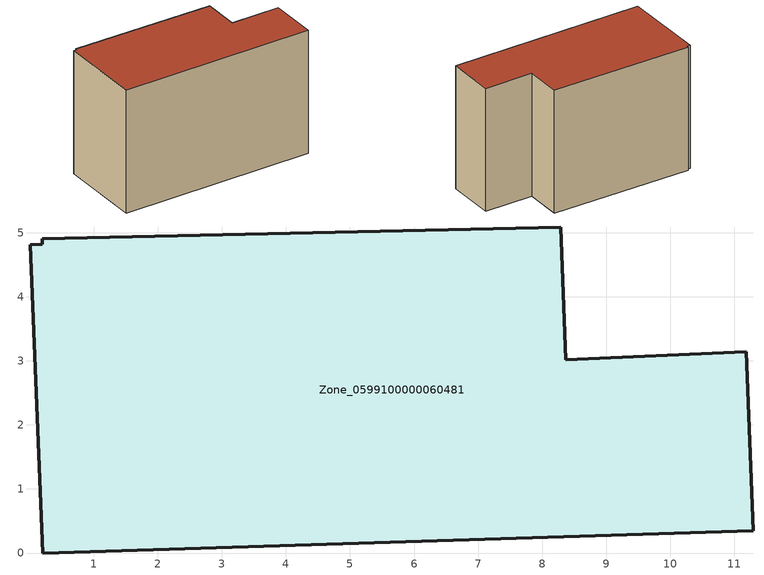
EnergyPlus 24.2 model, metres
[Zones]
Zone_0599100000060481
 floor ground (C_G): 11.3,0.35 0.2,0 0,4.81 0.2,4.82 0.2,4.91 8.29,5.09 8.37,3.02 11.19,3.14 z0
 wall outside (C_F): 8.37,3.02 8.29,5.09 0.2,4.91 0.2,4.82 0,4.81 0.2,0 11.3,0.35 11.19,3.14 8.37,3.02 z0:7.25
 roof outside (C_R): 0,4.81 0.2,0 11.3,0.35 11.19,3.14 8.37,3.02 8.29,5.09 0.2,4.91 0.2,4.82 z7.25
[BUILDING]
Pand.0599100000060481: North Axis=0; Terrain=City; Loads Convergence Tolerance Value=0.04; Temperature Convergence Tolerance Value=0.4; Solar Distribution=FullExterior; Maximum Number of Warmup Days=25; Minimum Number of Warmup Days=1
[Site:Location]
Rotterdam.The.Hague.AP_ZH_NLD Design_Conditions: Latitude=51.96; Longitude=4.45; Time Zone=1; Elevation=-4.5
[SITE:GROUNDTEMPERATURE:BUILDINGSURFACE]
18, 18, 18, 18, 18, 18, 18, 18, 18, 18, 18, 18
[MATERIAL] Thermal Absorptance=0.9; Solar Absorptance=0.7; Visible Absorptance=0.7
Name | Roughness | Thickness | Conductivity | Density | Specific Heat
G.TI.1946 | MediumSmooth | 0.15 | 1 | 540 | 1210
F.TI.1946 | Rough | 0.3 | 0.857143 | 1920 | 840
R.TI.1946 | MediumRough | 0.2 | 0.1 | 1500 | 1000
[CONSTRUCTION]
C_G: G.TI.1946
C_F: F.TI.1946
C_R: R.TI.1946
[ZONE]
Zone_0599100000060481: Type=1; Multiplier=1; Ceiling Height=Autocalculate; Volume=Autocalculate; Floor Area=autocalculate; Part of Total Floor Area=Yes
[ZONEINFILTRATION:DESIGNFLOWRATE]
Infil_Zone_0599100000060481: Zone or ZoneList or Space or SpaceList=Zone_0599100000060481; Schedule=AlwaysOn; Design Flow Rate Calculation Method=Flow/Area; Flow Rate per Floor Area=0.003; Constant Term Coefficient=1; Temperature Term Coefficient=0; Velocity Term Coefficient=0; Velocity Squared Term Coefficient=0
[HVACTEMPLATE:ZONE:IDEALLOADSAIRSYSTEM]
Zone_0599100000060481: Maximum Heating Supply Air Temperature=50; Minimum Cooling Supply Air Temperature=13; Maximum Heating Supply Air Humidity Ratio=0.0156; Minimum Cooling Supply Air Humidity Ratio=0.0077; Heating Limit=NoLimit; Cooling Limit=NoLimit; Dehumidification Control Type=ConstantSensibleHeatRatio; Cooling Sensible Heat Ratio=0.7; Dehumidification Setpoint=60; Humidification Control Type=None; Humidification Setpoint=30; Outdoor Air Method=None; Outdoor Air Flow Rate per Person=0.00944; Outdoor Air Flow Rate per Zone Floor Area=0; Outdoor Air Flow Rate per Zone=0; Demand Controlled Ventilation Type=None; Outdoor Air Economizer Type=NoEconomizer; Heat Recovery Type=None; Sensible Heat Recovery Effectiveness=0.7; Latent Heat Recovery Effectiveness=0.65
[ZONECONTROL:THERMOSTAT]
ThermostatControl_Zone_0599100000060481: Zone or ZoneList=Zone_0599100000060481; Control Type Schedule=DualSetpointControlType; Control 1=Thermostat_Zone_0599100000060481; Temperature Difference Between Cutout And Setpoint=0
[THERMOSTATSETPOINT:DUALSETPOINT]
Thermostat_Zone_0599100000060481: Heating Setpoint Temperature Schedule=HeatingSetpoint_Zone_0599100000060481; Cooling Setpoint Temperature Schedule=CoolingSetpoint_Zone_0599100000060481
[SCHEDULE:COMPACT]
HeatingSetpoint_Zone_0599100000060481: Through: 12/31, For: AllDays, Until: 24:00, 21
CoolingSetpoint_Zone_0599100000060481: Through: 12/31, For: AllDays, Until: 24:00, 24
DualSetpointControlType: Through: 12/31, For: AllDays, Until: 24:00, 4
AlwaysOn: Through: 12/31, For: AllDays, Until: 24:00, 1
